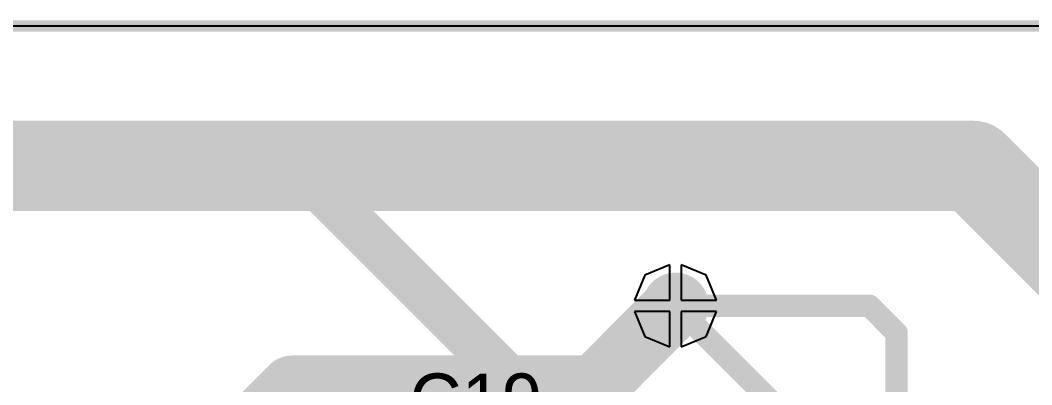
# Model space of a CAD drawing. Header units: millimetres. Extents: x 25 to 277, y 19 to 169.
# Drawn here: x 74.67 to 97.1, y 157.45 to 165.53 of the extents above; entities that cross this region are included whole.
import ezdxf

# ---------------------------------------------------------------- set-up
doc = ezdxf.new("R2010")
doc.units = ezdxf.units.MM
for name, color, linetype in [('BottomLayer', 5, 'Continuous'), ('BottomSolder', 6, 'Continuous'), ('DrillDrawing', 1, 'Continuous'), ('Mechanical2', 216, 'Continuous'), ('MultiLayer', 9, 'Continuous'), ('TopLayer', 1, 'Continuous'), ('TopOverlay', 2, 'Continuous'), ('TopSolder', 216, 'Continuous')]:
    doc.layers.add(name, color=color, linetype=linetype)

msp = doc.modelspace()

# ---------------------------------------------------------------- linework, layer by layer
at = {"layer": 'BottomLayer'}
for p, q in [((25.4, 165.4), (151.281, 165.4)), ((89.073, 160.11), (88.52, 159.88)), ((89.073, 159.327), (89.073, 160.11)), ((89.88, 159.88), (89.327, 160.11)), ((89.327, 160.11), (89.327, 159.327)), ((88.52, 159.88), (88.29, 159.327)), ((90.11, 159.327), (89.88, 159.88)), ((88.29, 159.327), (89.073, 159.327)), ((89.327, 159.327), (90.11, 159.327)), ((89.073, 159.073), (88.29, 159.073)), ((88.29, 159.073), (88.52, 158.52)), ((89.073, 158.29), (89.073, 159.073)), ((90.11, 159.073), (89.327, 159.073)), ((89.327, 159.073), (89.327, 158.29)), ((89.88, 158.52), (90.11, 159.073)), ((88.52, 158.52), (89.073, 158.29)), ((89.327, 158.29), (89.88, 158.52))]:
    msp.add_line(p, q, dxfattribs=at)
at = {"layer": 'BottomLayer', "const_width": 1.4}
for points in [[(87.4, 157.4), (89.2, 159.2)], [(79.3, 156), (80.7, 157.4)], [(80.7, 157.4), (87.4, 157.4)]]:
    msp.add_lwpolyline(points, dxfattribs=at)
at = {"layer": 'BottomLayer'}
for points, const_width in [([(88.85, 159.2, 1), (89.55, 159.2, 1)], 0.7), ([(88.882, 159.2, 1), (89.517, 159.2, 1)], 0.635), ([(80.35, 157.4, 1), (81.05, 157.4, 1)], 0.7), ([(80.35, 157.4, 1), (81.05, 157.4, 1)], 0.7), ([(87.05, 157.4, 1), (87.75, 157.4, 1)], 0.7), ([(87.05, 157.4, 1), (87.75, 157.4, 1)], 0.7)]:
    msp.add_lwpolyline(points, format="xyb", close=True, dxfattribs=dict(at, const_width=const_width))
at = {"layer": 'BottomSolder', "const_width": 0.737}
msp.add_lwpolyline([(88.832, 159.2, 1), (89.568, 159.2, 1)], format="xyb", close=True, dxfattribs=at)
at = {"layer": 'DrillDrawing', "const_width": 0.356}
msp.add_lwpolyline([(89.022, 159.2, 1), (89.378, 159.2, 1)], format="xyb", close=True, dxfattribs=at)
at = {"layer": 'Mechanical2', "const_width": 0.254}
msp.add_lwpolyline([(25.4, 165.4), (155.4, 165.4)], dxfattribs=at)
at = {"layer": 'MultiLayer', "const_width": 0.635}
msp.add_lwpolyline([(88.882, 159.2, 1), (89.517, 159.2, 1)], format="xyb", close=True, dxfattribs=at)
at = {"layer": 'TopLayer'}
for points, const_width in [([(72.6, 162.3), (80.8, 162.3)], 2), ([(80.8, 162.3), (95.8, 162.3)], 2), ([(95.8, 162.3), (99.6, 158.5)], 2), ([(80.8, 162.3), (86.5, 156.6)], 1), ([(89.2, 159.2), (93.5, 159.2)], 0.5), ([(89.2, 159.2), (91.6, 156.8)], 0.5), ([(93.5, 159.2), (94.1, 158.6)], 0.5), ([(94.1, 154.6), (94.1, 158.6)], 0.5)]:
    msp.add_lwpolyline(points, dxfattribs=dict(at, const_width=const_width))
for points, const_width in [([(80.3, 162.3, 1), (81.3, 162.3, 1)], 1), ([(80.3, 162.3, 1), (81.3, 162.3, 1)], 1), ([(95.3, 162.3, 1), (96.3, 162.3, 1)], 1), ([(95.3, 162.3, 1), (96.3, 162.3, 1)], 1), ([(80.55, 162.3, 1), (81.05, 162.3, 1)], 0.5), ([(88.882, 159.2, 1), (89.517, 159.2, 1)], 0.635), ([(89.075, 159.2, 1), (89.325, 159.2, 1)], 0.25), ([(89.075, 159.2, 1), (89.325, 159.2, 1)], 0.25), ([(93.375, 159.2, 1), (93.625, 159.2, 1)], 0.25), ([(93.375, 159.2, 1), (93.625, 159.2, 1)], 0.25), ([(93.975, 158.6, 1), (94.225, 158.6, 1)], 0.25), ([(93.975, 158.6, 1), (94.225, 158.6, 1)], 0.25)]:
    msp.add_lwpolyline(points, format="xyb", close=True, dxfattribs=dict(at, const_width=const_width))
at = {"layer": 'TopSolder', "const_width": 0.737}
msp.add_lwpolyline([(88.832, 159.2, 1), (89.568, 159.2, 1)], format="xyb", close=True, dxfattribs=at)

# ---------------------------------------------------------------- texts
at = {"layer": 'TopOverlay'}
msp.add_text('C19', height=1.2, dxfattribs=at).set_placement((83.3, 156.5))

doc.saveas('drawing.dxf')
